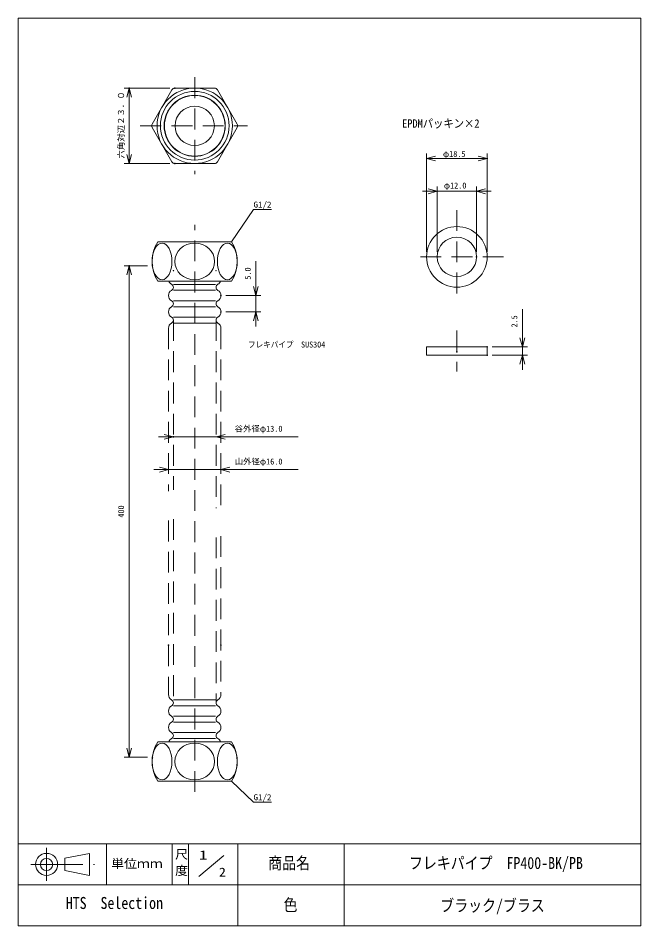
# Model space of a CAD drawing. Units: millimetres, scale not verified. Extents: x -380 to 380, y -554 to 554.
import ezdxf
from ezdxf.enums import TextEntityAlignment as Align

# ---------------------------------------------------------------- set-up
doc = ezdxf.new("R2010")
doc.units = ezdxf.units.MM
doc.header["$LTSCALE"] = 2
doc.header["$PDMODE"] = 32
doc.header["$PDSIZE"] = 0.8
doc.linetypes.add('USER1', pattern=[19.05, 12.7, -6.35])
doc.linetypes.add('USER2', pattern=[50.8, 31.75, -6.35, 6.35, -6.35])
doc.layers.add('0-0_0', color=7, linetype='Continuous', lineweight=15)
doc.layers.add('0-2_CLASS1', color=7, linetype='Continuous', lineweight=15)
doc.styles.add('ＭＳ ゴシック', font='')
doc.styles.get('ＭＳ ゴシック').set_extended_font_data('MS Gothic')

# ---------------------------------------------------------------- blocks, each defined once
blk = doc.blocks.new('_OPEN30')
at = {"layer": '0-0_0'}
blk.add_line((0, 0), (-4, 0), dxfattribs=at)
blk.add_lwpolyline([(-4, 1.0718), (0, 0), (-4, -1.0718)], dxfattribs=at)

msp = doc.modelspace()

# ---------------------------------------------------------------- linework, layer by layer
at = {"layer": '0-0_0', "linetype": 'USER1'}
for p, q in [((-164.523, 481.78), (-164.523, 363.569)), ((-230.909, 422.616), (-100.001, 422.616)), ((155.477, 319.616), (155.477, 205.616)), ((-164.523, -390.41), (-164.523, 301.543)), ((212.477, 262.616), (98.477, 262.616)), ((-190.523, 185.416), (-190.523, -21.784)), ((-138.523, 185.416), (-138.523, -44.152)), ((-196.523, 175.416), (-196.523, -23.551)), ((-132.523, 175.416), (-132.523, -42.307)), ((155.477, 172.616), (155.477, 122.616)), ((-196.523, -59.37), (-196.523, -271.784)), ((-190.523, -57.603), (-190.523, -281.784)), ((-138.523, -79.97), (-138.523, -281.784)), ((-132.523, -78.126), (-132.523, -271.784))]:
    msp.add_line(p, q, dxfattribs=at)
at = {"layer": '0-0_0'}
for p, q in [((-194.772, 468.616), (-250.523, 468.616)), ((-244.523, 376.616), (-244.523, 468.616)), ((-192.236, 466.616), (-216.484, 424.616)), ((-140.274, 468.616), (-188.772, 468.616)), ((-112.561, 424.616), (-136.81, 466.616)), ((-216.484, 420.616), (-192.236, 378.616)), ((-136.81, 378.616), (-112.561, 420.616)), ((118.477, 268.616), (118.477, 388.616)), ((192.477, 268.616), (192.477, 388.616)), ((118.477, 382.616), (192.477, 382.616)), ((-194.772, 376.616), (-250.523, 376.616)), ((-188.772, 376.616), (-140.274, 376.616)), ((131.477, 268.616), (131.477, 348.616)), ((179.477, 268.616), (179.477, 348.616)), ((131.477, 342.616), (113.477, 342.616)), ((131.477, 342.616), (179.477, 342.616)), ((179.477, 342.616), (197.477, 342.616)), ((-119.523, 281.016), (-209.523, 281.016)), ((-89.876, 257.334), (-89.876, 215.416)), ((-222.219, 251.816), (-250.523, 251.816)), ((-244.523, -348.184), (-244.523, 251.816)), ((-119.523, 233.016), (-209.523, 233.016)), ((-89.876, 215.416), (-89.876, 233.416)), ((-190.523, 229.016), (-139.323, 229.016)), ((-190.523, 221.816), (-139.323, 221.816)), ((-126.523, 215.416), (-83.876, 215.416)), ((-89.876, 215.416), (-89.876, 195.416)), ((-190.523, 209.016), (-139.323, 209.016)), ((-190.523, 201.816), (-139.323, 201.816)), ((-190.523, 189.016), (-139.323, 189.016)), ((-126.523, 195.416), (-83.876, 195.416)), ((-89.876, 195.416), (-89.876, 177.416)), ((235.477, 198.891), (235.477, 152.616)), ((-190.523, 181.816), (-139.323, 181.816)), ((235.477, 152.616), (235.477, 170.616)), ((118.477, 142.616), (118.477, 152.616)), ((192.477, 152.616), (118.477, 152.616)), ((192.477, 142.616), (192.477, 152.616)), ((198.477, 152.616), (241.477, 152.616)), ((235.477, 152.616), (235.477, 142.616)), ((192.477, 142.616), (118.477, 142.616)), ((198.477, 142.616), (241.477, 142.616)), ((235.477, 142.616), (235.477, 124.616)), ((-190.523, 42.964), (-208.523, 42.964)), ((-138.523, 42.964), (-190.523, 42.964)), ((-196.523, 2.964), (-214.523, 2.964)), ((-132.523, 2.964), (-114.523, 2.964)), ((-190.523, -278.184), (-139.323, -278.184)), ((-190.523, -285.384), (-139.323, -285.384)), ((-190.523, -298.184), (-139.323, -298.184)), ((-190.523, -305.384), (-139.323, -305.384)), ((-190.523, -318.184), (-139.323, -318.184)), ((-119.523, -329.384), (-209.523, -329.384)), ((-190.523, -325.384), (-139.323, -325.384)), ((-222.219, -348.184), (-250.523, -348.184)), ((-119.523, -377.384), (-209.523, -377.384)), ((-112, -504), (-112, -454)), ((17.82, -454), (17.82, -554)), ((-112, -504), (-112, -554)), ((68, -504), (-112, -504)), ((17.82, -504), (17.82, -554))]:
    msp.add_line(p, q, dxfattribs=at)
for points in [[(-119.523, 281.016), (-92.717, 320.535), (-70.899, 320.535)], [(-38.237, 42.964), (-138.523, 42.964), (-120.523, 42.964)], [(-196.523, 2.964), (-132.523, 2.964), (-38.237, 2.964)], [(-119.523, -377.384), (-92.717, -402.902), (-70.899, -402.902)]]:
    msp.add_lwpolyline(points, dxfattribs=at)
for centre, radius in [((-164.523, 422.616), 46), ((-164.523, 422.616), 41.91), ((-164.523, 422.616), 37.262), ((-164.523, 422.616), 37), ((-164.523, 422.616), 24), ((155.477, 262.616), 37), ((155.477, 262.616), 24)]:
    msp.add_circle(centre, radius, dxfattribs=at)
for centre, radius, start, end in [((-188.772, 464.616), 4, 90, 150), ((-140.274, 464.616), 4, 30, 90), ((-213.02, 422.616), 4, 150, 210), ((-116.026, 422.616), 4, 330, 30), ((-188.772, 380.616), 4, 210, 270), ((-140.274, 380.616), 4, 270, 330), ((-171.88, 257.016), 44.643, 147.47959, 212.52041), ((-157.166, 257.016), 44.643, 327.47959, 32.52041), ((-189.403, 235.416), 7.12, 199.69886, 241.92751), ((-139.643, 235.416), 7.12, 298.07249, 340.30114), ((-189.403, 215.416), 7.12, 118.07249, 241.92751), ((-194.736, 225.416), 4.213, 298.07249, 61.92751), ((-134.31, 225.416), 4.213, 118.07249, 241.92751), ((-139.643, 215.416), 7.12, 298.07249, 61.92751), ((-189.403, 195.416), 7.12, 118.07249, 241.92751), ((-194.736, 205.416), 4.213, 298.07249, 61.92751), ((-134.31, 205.416), 4.213, 118.07249, 241.92751), ((-139.643, 195.416), 7.12, 298.07249, 61.92751), ((-194.736, 185.416), 4.213, 298.07249, 61.92751), ((-134.31, 185.416), 4.213, 118.07249, 241.92751), ((-189.403, 175.416), 7.12, 118.07249, 180), ((-139.643, 175.416), 7.12, 0, 61.92751), ((-189.403, -271.784), 7.12, 180, 241.92751), ((-139.643, -271.784), 7.12, 298.07249, 0), ((-189.403, -291.784), 7.12, 118.07249, 241.92751), ((-194.736, -281.784), 4.213, 298.07249, 61.92751), ((-134.31, -281.784), 4.213, 118.07249, 241.92751), ((-139.643, -291.784), 7.12, 298.07249, 61.92751), ((-194.736, -301.784), 4.213, 298.07249, 61.92751), ((-134.31, -301.784), 4.213, 118.07249, 241.92751), ((-189.403, -311.784), 7.12, 118.07249, 241.92751), ((-139.643, -311.784), 7.12, 298.07249, 61.92751), ((-194.736, -321.784), 4.213, 298.07249, 61.92751), ((-134.31, -321.784), 4.213, 118.07249, 241.92751), ((-171.88, -353.384), 44.643, 147.47959, 212.52041), ((-189.403, -331.784), 7.12, 118.07249, 160.30114), ((-139.643, -331.784), 7.12, 19.69886, 61.92751), ((-157.166, -353.384), 44.643, 327.47959, 32.52041)]:
    msp.add_arc(centre, radius, start, end, dxfattribs=at)
for centre, major_axis, ratio in [((-204.36, 257.016), (0, 22.354), 0.54237), ((-164.523, 257.016), (24.249, 0), 0.921877), ((-124.686, 257.016), (0, 22.354), 0.54237), ((-204.36, -353.384), (0, -22.354), 0.54237), ((-164.523, -353.384), (24.249, 0), 0.921877), ((-124.686, -353.384), (0, -22.354), 0.54237)]:
    msp.add_ellipse(centre, major_axis=major_axis, ratio=ratio, dxfattribs=at)
for p in [(-244.523, 468.616), (-188.772, 468.616), (-188.772, 376.616), (192.477, 382.616), (179.477, 342.616), (118.477, 262.616), (131.477, 262.616), (179.477, 262.616), (192.477, 262.616), (-244.523, 251.816), (-216.219, 251.816), (-190.523, 245.764), (-138.523, 245.764), (-132.523, 215.416), (-132.523, 195.416), (-89.876, 195.416), (155.477, 146.616), (192.477, 152.616), (192.477, 142.616), (235.477, 142.616), (-190.523, 42.964), (-132.523, 2.964), (-196.523, -211.436), (-132.523, -211.436), (-216.219, -348.184)]:
    msp.add_point(p, dxfattribs=at)
at = {"layer": '0-2_CLASS1'}
for p, q in [((-380, -554), (-380, 554)), ((-380, 554), (380, 554)), ((380, -554), (380, 554)), ((-380, -454), (380, -454)), ((-272, -454), (-272, -504)), ((-192, -454), (-192, -504)), ((-172, -454), (-172, -504)), ((-322.862, -471.5), (-292.862, -465.5)), ((-322.862, -471.5), (-322.862, -486.5)), ((-292.862, -465.5), (-292.862, -492.5)), ((-128.871, -468.059), (-159.684, -493.736)), ((-322.862, -486.5), (-292.862, -492.5)), ((-380, -504), (-112, -504)), ((68, -504), (380, -504)), ((-380, -554), (380, -554))]:
    msp.add_line(p, q, dxfattribs=at)
at = {"layer": '0-2_CLASS1', "linetype": 'USER2'}
for p, q in [((-345.362, -458.707), (-345.362, -499.013)), ((-364.436, -479), (-286.701, -479))]:
    msp.add_line(p, q, dxfattribs=at)
at = {"layer": '0-2_CLASS1'}
for radius in [13.5, 7.5]:
    msp.add_circle((-345.362, -479), radius, dxfattribs=at)

# ---------------------------------------------------------------- block references
at = {"layer": '0-0_0', "xscale": 2.77, "yscale": 2.77}
for p, rotation in [((-244.523, 468.616), 90), ((-244.523, 376.616), 270), ((118.477, 382.616), 180), ((179.477, 342.616), 180), ((-244.523, 251.816), 90), ((-89.876, 215.416), 270), ((-89.876, 195.416), 90), ((235.477, 152.616), 270), ((235.477, 142.616), 90), ((-138.523, 42.964), 180), ((-132.523, 2.964), 180), ((-244.523, -348.184), 270)]:
    msp.add_blockref('_OPEN30', p, dxfattribs=dict(at, rotation=rotation))
for p in [(192.477, 382.616), (131.477, 342.616), (-190.523, 42.964), (-196.523, 2.964)]:
    msp.add_blockref('_OPEN30', p, dxfattribs=at)

# ---------------------------------------------------------------- texts
at = {"layer": '0-0_0', "style": 'ＭＳ ゴシック'}
for s, p in [('六角対辺２３．０', (-248.523, 382.616)), ('5.0', (-93.876, 234.834)), ('2.5', (231.477, 176.391)), ('400', (-248.523, -55.684))]:
    msp.add_text(s, height=7.331, rotation=90, dxfattribs=at).set_placement(p, align=Align.BOTTOM_LEFT)
for s, height, width, p in [('EPDMパッキン×2', 10.26, 0.9, (88.675, 417.186)), ('G1/2', 7.331, 1.1, (-92.717, 320.535)), ('フレキパイプ\u3000SUS304', 7.331, 0.9, (-99.419, 149.718)), ('G1/2', 7.331, 1.1, (-92.717, -402.902)), ('商品名', 14.66, 0.85, (-74.778, -489.127)), ('HTS\u3000Selection', 14.66, 0.85, (-321.932, -537.821)), ('色', 14.66, 0.85, (-56.119, -540.194)), ('ブラック/ブラス', 14.66, 0.85, (135.231, -540.949))]:
    msp.add_text(s, height=height, dxfattribs=dict(at, width=width)).set_placement(p, align=Align.BOTTOM_LEFT)
for s, p in [('φ18.5', (138.482, 382.394)), ('φ12.0', (139.568, 343.831)), ('谷外径φ13.0', (-115.737, 46.964)), ('山外径φ16.0', (-115.737, 6.964))]:
    msp.add_text(s, height=7.331, dxfattribs=at).set_placement(p, align=Align.BOTTOM_LEFT)
at = {"layer": '0-2_CLASS1', "style": 'ＭＳ ゴシック'}
for s, height, width, p in [('尺', 11, 1.05, (-188.442, -475.378)), ('1', 11, 1.4, (-159.451, -476.331)), ('単位ｍｍ', 11, 1.05, (-266.504, -486.805)), ('フレキパイプ\u3000FP400-BK/PB', 14.66, 0.85, (97.023, -489)), ('度', 11, 1.05, (-188.442, -495.378)), ('2', 11, 1.15, (-135.053, -497.279))]:
    msp.add_text(s, height=height, dxfattribs=dict(at, width=width)).set_placement(p, align=Align.BOTTOM_LEFT)

doc.saveas('drawing.dxf')
